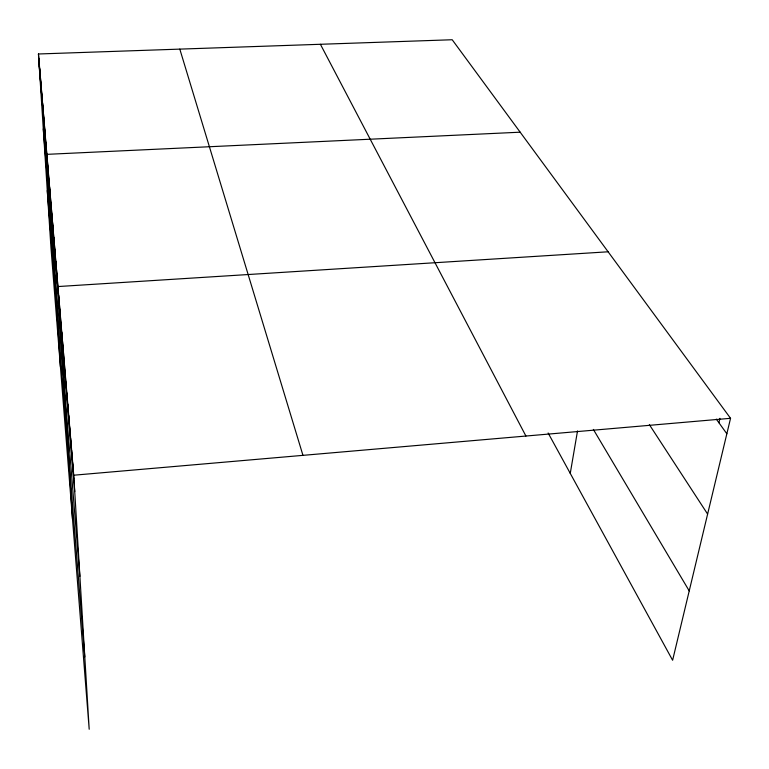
<?xml version="1.0" encoding="UTF-8"?>
<svg xmlns="http://www.w3.org/2000/svg" width="769" height="769" viewBox="0 0 769 769"><rect width="100%" height="100%" fill="white"/><g stroke="black" fill="none" stroke-linecap="round" stroke-linejoin="round"><path stroke-width="1.15" d="M570.262 473.387L577.519 430.909M718.9 422.729L719.928 418.336M38.45 53.984L73.737 475.213L89.194 729.252L50.956 247.599L38.45 53.984L452.201 39.748L730.55 418.307L672.615 660.263L548.134 432.995M73.737 475.213L730.55 418.307M608.116 251.79L57.935 286.558L72.517 519.21M520.18 132.191L46.861 154.348L60.405 366.592M716.304 419.124L726.849 433.764M649.372 424.661L707.615 514.086M593.36 429.419L689.226 590.9M320.404 44.285L525.919 436.042M179.811 49.12L302.957 455.354M39.219 65.913L74.737 491.583M43.285 128.875L79.889 576.365M47.274 190.577L84.792 656.918M49.024 180.196L49.879 193.721M47.918 167.056L49.322 187.021M47.39 160.654L48.236 173.948M45.852 142.352L47.188 161.452M44.881 130.73L46.198 149.494M44.4 125.059L45.227 137.911M43.477 113.966L44.756 132.258M42.574 103.219L43.833 121.204M42.132 97.961L42.939 110.476M41.276 87.685L42.497 105.228M40.44 77.707L41.641 94.972M39.623 68.008L40.815 85.003M38.834 58.598L40.007 75.324M64.212 361.517L65.173 376.935M63.375 351.452L64.327 366.784M62.549 341.609L63.491 356.845M61.741 331.958L62.683 347.107M60.943 322.509L61.885 337.562M60.174 313.252L61.107 328.219M59.405 304.178L60.338 319.048M58.665 295.277L59.588 310.07M57.214 278.003L58.136 292.614M56.512 269.611L57.425 284.136M55.829 261.383L56.733 275.821M55.147 253.309L56.05 267.66M54.484 245.388L55.387 259.653M53.83 237.611L54.724 251.79M53.196 229.969L54.08 244.071M52.561 222.472L53.455 236.487M51.946 215.109L52.83 229.037M51.34 207.88L52.225 221.732M50.158 193.798L51.619 214.541M49.591 186.934L50.456 200.546M72.69 462.64L73.68 478.914M71.661 450.365L72.642 466.543M70.652 438.368L71.632 454.45M69.671 426.641L70.652 442.627M68.71 415.183L69.681 431.073M67.768 403.975L68.739 419.768M66.855 393.007L67.816 408.714M65.951 382.28L66.922 397.89M65.077 371.792L66.038 387.307"/></g></svg>
